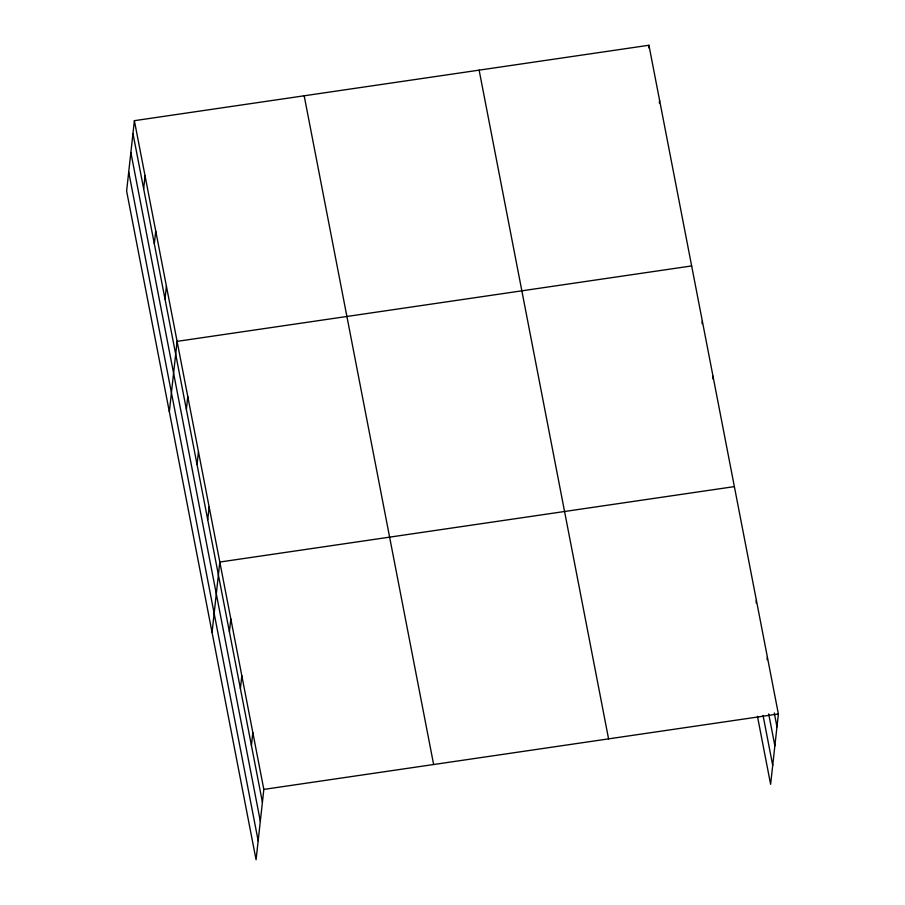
<?xml version="1.0" encoding="UTF-8"?>
<svg xmlns="http://www.w3.org/2000/svg" width="905" height="905" viewBox="0 0 905 905"><rect width="100%" height="100%" fill="white"/><g stroke="black" fill="none" stroke-linecap="round" stroke-linejoin="round"><path stroke-width="1.36" d="M134.381 120.682L126.61 191.023L256.07 859.75L263.83 789.409L134.381 120.682L648.93 45.25L778.391 713.977L770.619 784.318L757.474 716.387M143.646 188.704L145.06 175.853M154.325 243.875L155.739 231.024M165.004 299.046L166.418 286.195M169.337 411.707L177.097 341.366L691.658 265.934M186.362 409.388L187.776 396.537M197.041 464.548L198.455 451.708M207.72 519.719L209.134 506.868M212.053 632.38L219.813 562.039L734.374 486.607M229.406 631.735L230.82 618.884M240.402 688.569L241.827 675.73M251.409 745.415L252.834 732.564M648.647 47.818L648.93 45.25M659.326 102.989L659.609 100.421M702.054 323.673L702.337 321.094M712.733 378.833L713.016 376.265M756.094 602.866L756.376 600.287M767.101 659.7L767.383 657.132M263.83 789.409L778.391 713.977M774.284 712.959L776.965 726.828M768.696 713.909L774.872 745.799M763.051 715.436L772.712 765.347M479.13 70.149L608.579 738.865M304.182 95.794L433.631 764.51M132.967 133.533L262.416 802.26M130.863 152.504L260.323 821.231M128.714 172.052L258.163 840.779"/></g></svg>
